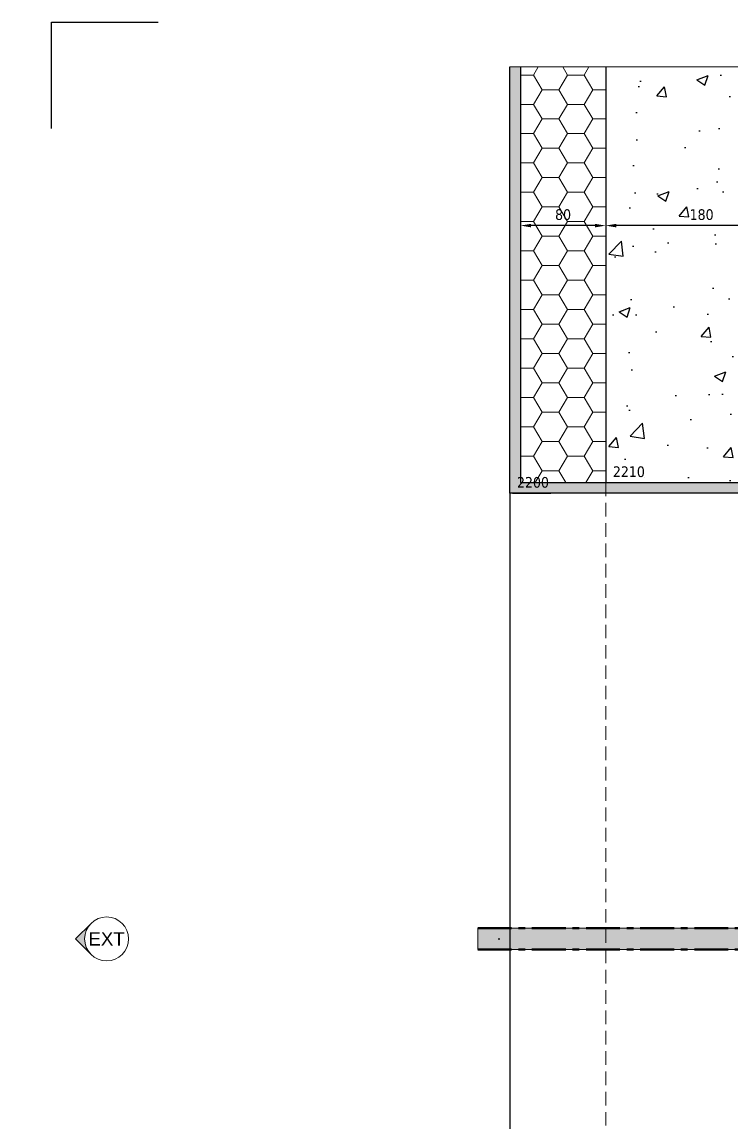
# Model space of a CAD drawing. Header units: millimetres. Extents: x -20000 to 230000, y -17405 to 25402.
# Drawn here: x 4290 to 4956, y -4396 to -3364 of the extents above; entities that cross this region are included whole.
import ezdxf

# ---------------------------------------------------------------- set-up
doc = ezdxf.new("R2010")
doc.units = ezdxf.units.MM
doc.header["$PDMODE"] = 35
doc.header["$PDSIZE"] = 0.5
doc.linetypes.add('AXES', pattern=[50.800000000000004, 31.75, -6.35, 6.35, -6.35])
doc.linetypes.add('CACHE', pattern=[9.524999999999999, 6.35, -3.175])
doc.layers.get('0').update_dxf_attribs({"lineweight": 13})
doc.layers.get('Defpoints').update_dxf_attribs({"true_color": 0xc2a584})
doc.layers.add('0 - Invisible', color=43, linetype='Continuous', lineweight=0, plot=False)
doc.layers.add('Intouchable', color=252, linetype='Continuous', lineweight=13, plot=False)
for name, color, linetype, lineweight in [('1 - Axe', 1, 'AXES', 0), ('1 - BETON', 251, 'Continuous', 25), ('1 - Cotation', 32, 'Continuous', 13), ('1 - INTERROMPU', 253, 'CACHE', 13), ('1 - Isolant', 132, 'Continuous', 13), ('1 - Platre', 252, 'Continuous', 13)]:
    doc.layers.add(name, color=color, linetype=linetype, lineweight=lineweight)
doc.layers.add('1 - Cache', color=7, linetype='Continuous', lineweight=0, true_color=0xffffff)
doc.styles.get("Standard").update_dxf_attribs({"font": 'ARIALUNI.TTF'})
doc.styles.add('Texte Poralu', font='tahomabd.ttf')
doc.dimstyles.new('30 - 1000', dxfattribs={"dimtxt": 10, "dimasz": 10, "dimexe": 5, "dimexo": 2.5, "dimgap": 5, "dimtad": 1, "dimdec": 1, "dimtxsty": 'Texte Poralu', "dimcen": 5, "dimazin": 0, "dimtfac": 1, "dimtdec": 1, "dimtmove": 0, "dimatfit": 3, "dimfxl": 1, "dimarcsym": 0})

# ---------------------------------------------------------------- blocks, each defined once
blk = doc.blocks.new('Cadre centrage dessin')
at = {"layer": 'Defpoints'}
for p, q in [((-682.5, 906.5000000000127), (-582.5, 906.5000000000127)), ((-682.5, 806.5000000000127), (-682.5, 906.5000000000127))]:
    blk.add_line(p, q, dxfattribs=at)
blk = doc.blocks.new('*U756')
at = {"layer": '1 - Isolant'}
h = blk.add_hatch(dxfattribs=at)
h.set_pattern_fill('HONEY', color=256, scale=5, style=0)
h.set_pattern_definition([(0, (-80.00000000000003, 229.9999999999841), (23.8125, 13.748153225), [15.875, -31.75]), (120, (-80.00000000000003, 229.9999999999841), (-23.81249994797095, 13.74815331511695), [15.87499999999995, -31.74999999999989]), (59.99999999999999, (-80.00000000000003, 229.9999999999841), (5.202904551637744e-08, 27.49630654011694), [-31.75, 15.875])])
h.paths.add_polyline_path([(-80, 389.999999999985), (2.387982389953544e-14, 389.999999999985), (1.77635683940025e-15, -9.094947017729282e-13), (-80.00000000000003, -9.094947017729282e-13)])
at = {"layer": '0 - Invisible'}
blk.add_lwpolyline([(-80, 389.999999999985), (2.387982389953544e-14, 389.999999999985)], dxfattribs=at)
at = {"layer": '1 - Isolant'}
blk.add_lwpolyline([(2.387982389953544e-14, 389.999999999985), (0, 0), (0, 0), (1.77635683940025e-15, -9.094947017729282e-13), (-80.00000000000003, -9.094947017729282e-13), (-80, 389.999999999985)], dxfattribs=at)
blk = doc.blocks.new('*U754')
at = {"layer": '1 - BETON'}
h = blk.add_hatch(dxfattribs=at)
h.set_pattern_fill('CONCRETE', color=256, scale=15, style=0, pattern_type=2)
h.set_pattern_definition([(49.99999999999999, (19.99999999999994, -10.00000000001504), (107.589027390113, -9.412820247389266), [11.25, -123.75]), (355, (19.99999999999994, -10.00000000001504), (-20.81270004195, 112.8288200550018), [9, -99]), (100.4514, (28.96575199999995, -10.78440100001504), (86.77640725710323, 103.415931309143), [9.5610285, -105.1713168]), (46.18420000000002, (19.99999999999994, 19.99999999998496), (160.0861572938467, -24.82785214935271), [16.87499999999986, -185.6249999999989]), (96.6356, (33.34051174999993, 17.93100394998496), (140.1994058323055, 146.1176806350663), [14.3415432, -157.75695]), (351.1842, (19.99999999999994, 19.99999999998496), (140.1992917700441, 146.1177901387987), [13.5, -148.5]), (21, (34.99999999999994, 12.49999999998496), (89.53605781776925, -60.39283359980082), [11.25, -123.75]), (326.0000000000001, (34.99999999999994, 12.49999999998496), (36.49729978823726, 108.772506757028), [9, -99]), (71.4514, (42.46133494999995, 7.467259099984972), (126.0333942872235, 48.37957450649286), [9.5610285, -105.1713168]), (37.50000000000001, (19.99999999999994, -10.00000000001504), (1.8239782975936, 49.93407807469672), [0, -97.8, 0, -100.5, 0, -99.375]), (7.499999999999999, (19.99999999999994, -10.00000000001504), (39.46043061632229, 59.16175678235403), [0, -57.3, 0, -95.55, 0, -37.875]), (327.5, (-13.45000000000005, -10.00000000001504), (80.07336542586135, -3.383230760156963), [0, -37.5, 0, -117, 0, -155.25]), (317.5, (-28.45000000000005, -10.00000000001504), (87.47792540135794, 15.01574734984766), [0, -48.75, 0, -77.69999999999999, 0, -110.25])])
h.paths.add_polyline_path([(-180, 389.999999999985), (-180, 0), (0, 0), (-2.842170943040401e-14, 389.999999999985)])
at = {"layer": '1 - Isolant'}
h = blk.add_hatch(dxfattribs=at)
h.set_pattern_fill('HONEY', color=256, scale=5)
h.set_pattern_definition([(0, (99.99999999999994, -10.00000000001501), (23.8125, 13.748153225), [15.875, -31.75]), (120, (99.99999999999994, -10.00000000001501), (-23.81249994797095, 13.74815331511695), [15.87499999999995, -31.7499999999999]), (59.99999999999999, (99.99999999999994, -10.00000000001501), (5.202904551637744e-08, 27.49630654011694), [-31.75, 15.875])])
h.paths.add_polyline_path([(400.0000000000001, 302.9999999999851), (313.0000000000002, 389.999999999985), (-2.842170943040401e-14, 389.999999999985), (0, 302.999999999985)])
at = {"layer": '1 - Platre'}
h = blk.add_hatch(dxfattribs=at)
h.set_pattern_fill('AR-SAND', color=256, scale=0.1)
h.set_pattern_definition([(37.50000000000001, (99.99999999999994, -10.00000000001501), (-0.1600031295984046, 4.894132373293424), [0, -3.860800000000001, 0, -4.318000000000001, 0, -4.1275]), (7.499999999999999, (99.99999999999994, -10.00000000001501), (4.495232831380027, 7.168251005683543), [0, -2.0828, 0, -3.4798, 0, -1.3335]), (327.5, (96.87579999999994, -10.00000000001501), (7.90992370241458, 0.01437184678545691), [0, -1.27, 0, -4.572, 0, -5.969]), (317.5, (96.87579999999994, -10.00000000001501), (7.635564524722972, 2.229293232572162), [0, -0.635, 0, -2.9972, 0, -3.429])])
h.paths.add_polyline_path([(400, 289.999999999985), (0, 289.999999999985), (0, 302.999999999985), (400.0000000000001, 302.9999999999851)])
at = {"layer": '0 - Invisible'}
for points in [[(-2.842170943040401e-14, 389.999999999985), (-180, 389.999999999985)], [(400.0000000000001, 302.9999999999851), (313.0000000000002, 389.999999999985), (-2.842170943040401e-14, 389.999999999985)], [(400, 289.999999999985), (400.0000000000001, 302.9999999999851)]]:
    blk.add_lwpolyline(points, dxfattribs=at)
at = {"layer": '1 - BETON'}
blk.add_lwpolyline([(-180, 389.999999999985), (-180, 0), (0, 0), (-3.235129178436047e-14, 389.999999999985)], dxfattribs=at)
at = {"layer": '1 - Isolant'}
blk.add_lwpolyline([(400.0000000000001, 302.9999999999851), (0, 302.999999999985), (-2.842170943040401e-14, 389.999999999985)], dxfattribs=at)
at = {"layer": '1 - Platre'}
blk.add_lwpolyline([(400, 289.999999999985), (0, 289.999999999985), (0, 302.999999999985), (400.0000000000001, 302.9999999999851)], dxfattribs=at)
blk = doc.blocks.new('*U198')
h = blk.add_hatch(color=256)
edge = h.paths.add_edge_path()
edge.add_line((-29.16815472393788, 0), (-14.58407736197061, -14.58407736196894))
edge.add_arc((1.326938559031987e-11, 1.103117597267556e-11), 20.62500000001327, 180.0000000000306, 224.9999999999923, ccw=False)
edge.add_arc((8.125056183416746e-12, -8.900435943814955e-12), 20.62500000000813, 135.0000000000017, 179.9999999999753, ccw=False)
edge.add_line((-14.58407736197061, 14.58407736196894), (-29.16815472393788, 0))
for p, q in [((-14.58407736197061, 14.58407736196894), (-29.16815472393787, 0.001705469134321902)), ((-29.16815472393787, 0.001705469134321902), (-14.58407736196841, -14.58407736197114))]:
    blk.add_line(p, q)
blk.add_circle((0, 0), 20.625)
at = {"insert": (0, 0), "char_height": 12.5, "attachment_point": 5}
blk.add_mtext('EXT', dxfattribs=at)
blk = doc.blocks.new('*D491')
at = {"layer": '1 - Cotation', "color": 0, "lineweight": -2, "transparency": 16777216}
for p, q in [((4837.50000000012, -3408.168358777199), (4837.50000000012, -3559.494146561048)), ((5017.499999999958, -3508.1683587772), (5017.499999999958, -3559.494146561048)), ((5007.499999999958, -3554.494146561048), (4847.50000000012, -3554.494146561048))]:
    blk.add_line(p, q, dxfattribs=at)
at = {"layer": '1 - Cotation', "color": 0, "transparency": 16777216}
for points in [[(4847.50000000012, -3552.827479894382), (4847.50000000012, -3556.160813227715), (4837.50000000012, -3554.494146561048)], [(5007.499999999958, -3552.827479894382), (5007.499999999958, -3556.160813227715), (5017.499999999958, -3554.494146561048)]]:
    blk.add_solid(points, dxfattribs=at)
at = {"layer": 'Defpoints', "color": 0, "transparency": 16777216}
for p in [(4837.50000000012, -3405.668358777199), (5017.499999999958, -3505.6683587772), (4837.50000000012, -3554.494146561048)]:
    blk.add_point(p, dxfattribs=at)
at = {"layer": '1 - Cotation', "color": 0, "transparency": 16777216, "insert": (4927.500000000039, -3544.265805392479), "char_height": 10, "attachment_point": 5, "style": 'Texte Poralu'}
blk.add_mtext('180', dxfattribs=at)
blk = doc.blocks.new('*D493')
at = {"layer": '1 - Cotation', "color": 0, "lineweight": -2, "transparency": 16777216}
for p, q in [((4757.50000000012, -3408.168358777199), (4757.50000000012, -3559.494146561047)), ((4837.50000000012, -3408.168358777199), (4837.50000000012, -3559.494146561047)), ((4827.50000000012, -3554.494146561047), (4767.50000000012, -3554.494146561047))]:
    blk.add_line(p, q, dxfattribs=at)
at = {"layer": '1 - Cotation', "color": 0, "transparency": 16777216}
for points in [[(4767.50000000012, -3552.827479894381), (4767.50000000012, -3556.160813227714), (4757.50000000012, -3554.494146561047)], [(4827.50000000012, -3552.827479894381), (4827.50000000012, -3556.160813227714), (4837.50000000012, -3554.494146561047)]]:
    blk.add_solid(points, dxfattribs=at)
at = {"layer": 'Defpoints', "color": 0, "transparency": 16777216}
for p in [(4757.50000000012, -3405.668358777199), (4837.50000000012, -3405.668358777199), (4757.50000000012, -3554.494146561047)]:
    blk.add_point(p, dxfattribs=at)
at = {"layer": '1 - Cotation', "color": 0, "transparency": 16777216, "insert": (4797.50000000012, -3544.265805392478), "char_height": 10, "attachment_point": 5, "style": 'Texte Poralu'}
blk.add_mtext('80', dxfattribs=at)
blk = doc.blocks.new('*U439')
at = {"layer": '1 - Cache'}
blk.add_hatch(color=256, dxfattribs=at).paths.add_polyline_path([(-20, -10), (419.999999999899, -10), (419.999999999899, 10), (-20, 10)])
at = {"layer": '0 - Invisible'}
blk.add_lwpolyline([(-20, -10), (419.999999999899, -10), (419.999999999899, 10), (-20, 10)], close=True, dxfattribs=at)
for p in [(0, 0), (399.999999999899, 0)]:
    blk.add_point(p, dxfattribs=at)
at = {"layer": '1 - Axe', "lineweight": 50}
for p, q in [((-20, 10), (419.999999999899, 10)), ((-20, -10), (419.999999999899, -10))]:
    blk.add_line(p, q, dxfattribs=at)
blk = doc.blocks.new('*U757')
at = {"layer": '1 - BETON'}
h = blk.add_hatch(dxfattribs=at)
h.set_pattern_fill('AR-SAND', color=256, scale=0.1)
h.set_pattern_definition([(37.50000000000001, (-189.9999999999854, -60.00000000000011), (-0.1600031295984046, 4.894132373293424), [0, -3.860800000000001, 0, -4.318000000000001, 0, -4.1275]), (7.499999999999999, (-189.9999999999854, -60.00000000000011), (4.495232831380027, 7.168251005683543), [0, -2.0828, 0, -3.4798, 0, -1.3335]), (327.5, (-193.1241999999854, -60.00000000000011), (7.90992370241458, 0.01437184678545762), [0, -1.27, 0, -4.572, 0, -5.969]), (317.5, (-193.1241999999854, -60.00000000000011), (7.635564524722972, 2.229293232572163), [0, -0.635, 0, -2.9972, 0, -3.429])])
h.paths.add_polyline_path([(-389.9999999999858, 10), (-389.9999999999858, 0), (0, 0), (3.943512183468556e-13, -260.0000000000001), (10.00000000000039, -260.0000000000001), (10, 10)])
at = {"layer": '0 - Invisible'}
blk.add_lwpolyline([(-389.9999999999858, 10), (-389.9999999999858, 0)], dxfattribs=at)
at = {"layer": '1 - BETON'}
blk.add_lwpolyline([(-389.9999999999858, 0), (0, 0), (3.943512183468556e-13, -260.0000000000001), (10.00000000000039, -260.0000000000001), (10, 10), (-389.9999999999858, 10)], dxfattribs=at)
blk = doc.blocks.new('*D728')
at = {"layer": 'Defpoints', "color": 0, "lineweight": -2, "transparency": 16777216}
blk.add_line((4840.00000000012, -3795.668358777184), (4875.992276695947, -3795.668358777184), dxfattribs=at)
at = {"layer": 'Defpoints', "color": 0, "transparency": 16777216}
for p in [(4837.50000000012, -3795.668358777184), (4837.500000000178, -3795.668358777184), (0, -6005.668358777197)]:
    blk.add_point(p, dxfattribs=at)
at = {"layer": 'Defpoints', "color": 0, "transparency": 16777216, "insert": (4859.246138348063, -3785.463523317143), "char_height": 10, "attachment_point": 5, "style": 'Texte Poralu'}
blk.add_mtext('2210', dxfattribs=at)
blk = doc.blocks.new('*D729')
at = {"layer": 'Defpoints', "color": 0, "lineweight": -2, "transparency": 16777216}
blk.add_line((5120.000000000118, -3615.668358777184), (5155.992276695945, -3615.668358777184), dxfattribs=at)
at = {"layer": 'Defpoints', "color": 0, "transparency": 16777216}
for p in [(5117.500000000118, -3615.668358777184), (5117.500000000176, -3615.668358777184), (0, -6005.668358777197)]:
    blk.add_point(p, dxfattribs=at)
at = {"layer": 'Defpoints', "color": 0, "transparency": 16777216, "insert": (5139.246138348061, -3605.460165358782), "char_height": 10, "attachment_point": 5, "style": 'Texte Poralu'}
blk.add_mtext('2390', dxfattribs=at)
blk = doc.blocks.new('*D730')
at = {"layer": 'Defpoints', "color": 0, "lineweight": -2, "transparency": 16777216}
blk.add_line((5420.00000000012, -3505.668358777199), (5455.992276695889, -3505.668358777199), dxfattribs=at)
at = {"layer": 'Defpoints', "color": 0, "transparency": 16777216}
for p in [(5417.50000000012, -3505.668358777199), (5417.50000000012, -3505.668358777199), (0, -6005.668358777197)]:
    blk.add_point(p, dxfattribs=at)
at = {"layer": 'Defpoints', "color": 0, "transparency": 16777216, "insert": (5439.246138348005, -3495.463523317158), "char_height": 10, "attachment_point": 5, "style": 'Texte Poralu'}
blk.add_mtext('2500', dxfattribs=at)
blk = doc.blocks.new('*D731')
at = {"layer": 'Defpoints', "color": 0, "lineweight": -2, "transparency": 16777216}
blk.add_line((4750.00000000012, -3805.668358777184), (4785.992276696238, -3805.668358777184), dxfattribs=at)
at = {"layer": 'Defpoints', "color": 0, "transparency": 16777216}
for p in [(4747.50000000012, -3805.668358777184), (4747.500000000469, -3805.668358777184), (0, -6005.668358777197)]:
    blk.add_point(p, dxfattribs=at)
at = {"layer": 'Defpoints', "color": 0, "transparency": 16777216, "insert": (4769.246138348354, -3795.463523317144), "char_height": 10, "attachment_point": 5, "style": 'Texte Poralu'}
blk.add_mtext('2200', dxfattribs=at)

msp = doc.modelspace()

# ---------------------------------------------------------------- linework, layer by layer
at = {"layer": '1 - BETON'}
msp.add_line((4747.50000000012, -3805.668358777184), (4747.500000000118, -4958.26779066061), dxfattribs=at)
at = {"layer": '1 - INTERROMPU', "ltscale": 2}
msp.add_line((4837.50000000012, -3795.668358777184), (4837.500000000018, -4949.26779066062), dxfattribs=at)

# ---------------------------------------------------------------- block references
at = {"xscale": -1, "rotation": 90.0000000000005}
msp.add_blockref('*U757', (4757.50000000012, -3795.668358777184), dxfattribs=at)
for name, p in [('*U756', (4837.50000000012, -3795.668358777184)), ('*U754', (5017.50000000012, -3795.668358777184)), ('*U198', (4369.168130167128, -4223.714663780649)), ('*U439', (4737.500000000119, -4223.718074718916))]:
    msp.add_blockref(name, p)
at = {"layer": 'Intouchable'}
msp.add_blockref('Cadre centrage dessin', (5000, -4270.003379446438), dxfattribs=at)

# ---------------------------------------------------------------- dimensions: what is measured, and where the dimension line sits
at = {"layer": '1 - Cotation'}
for base, p1, p2, picture, middle in [((4757.50000000012, -3554.494146561047), (4837.50000000012, -3405.668358777199), (4757.50000000012, -3405.668358777199), '*D493', (4797.50000000012, -3544.265805392478)), ((4837.50000000012, -3554.494146561048), (5017.499999999958, -3505.6683587772), (4837.50000000012, -3405.668358777199), '*D491', (4927.500000000039, -3544.265805392479))]:
    dim = msp.add_linear_dim(base=base, p1=p1, p2=p2, dimstyle='30 - 1000', dxfattribs=at)
    dim.commit()
    dim.dimension.update_dxf_attribs({"geometry": picture, "text_midpoint": middle})
at = {"layer": 'Defpoints'}
for feature_location, offset, picture, middle in [((5417.50000000012, -3505.668358777199), (0, 0), '*D730', (5439.246138348005, -3495.463523317158)), ((5117.500000000118, -3615.668358777184), (5.820766091346741e-11, 0), '*D729', (5139.246138348061, -3605.460165358782)), ((4837.50000000012, -3795.668358777184), (5.820766091346741e-11, 0), '*D728', (4859.246138348063, -3785.463523317143)), ((4747.50000000012, -3805.668358777184), (3.4924596548080444e-10, 0), '*D731', (4769.246138348354, -3795.463523317144))]:
    dim = msp.add_ordinate_dim(feature_location=feature_location, offset=offset, dtype=0, origin=(0, -6005.668358777197), dimstyle='30 - 1000', dxfattribs=at)
    dim.commit()
    dim.dimension.update_dxf_attribs({"geometry": picture, "text_midpoint": middle})

doc.saveas('drawing.dxf')
